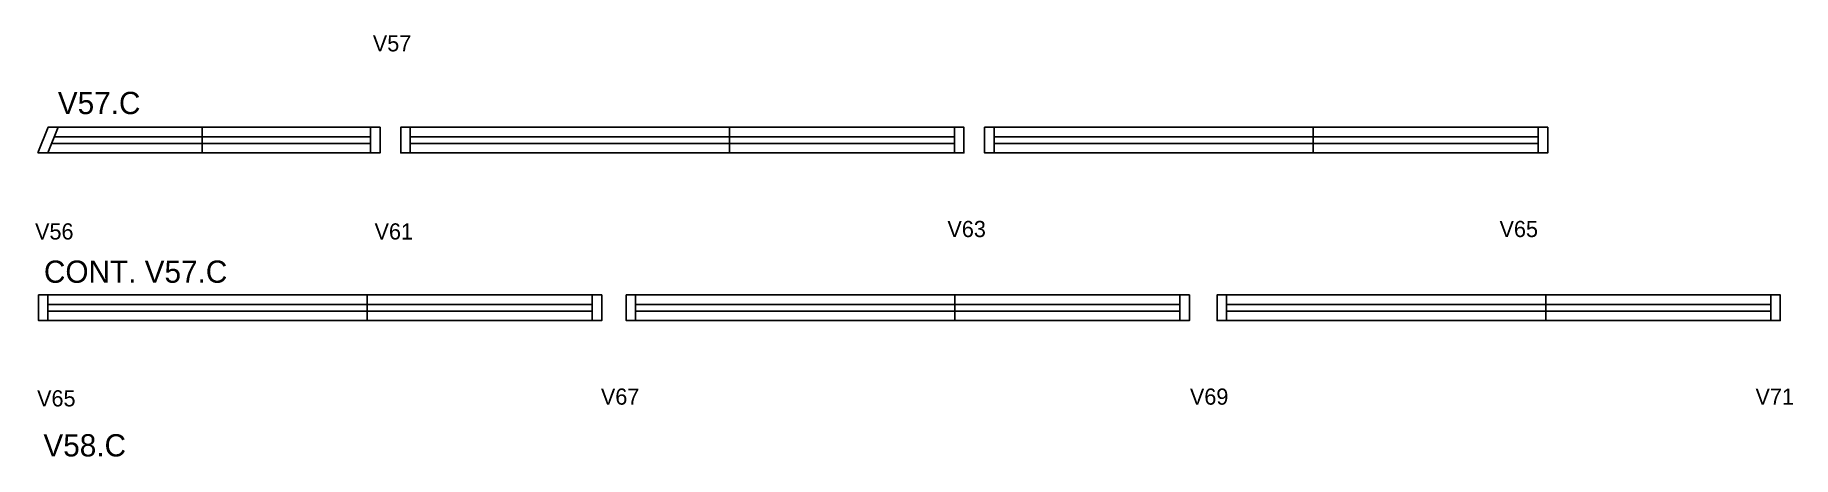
# Model space of a CAD drawing. Header units: metres. Extents: x 4105 to 5409, y 241 to 554.
import ezdxf

# ---------------------------------------------------------------- set-up
doc = ezdxf.new("R2010")
doc.units = ezdxf.units.M
for name, color, linetype in [('5', 7, 'Continuous'), ('NOMENCLATURA', 7, 'Continuous'), ('Painéis', 7, 'Continuous'), ('SARR_2.2x7', 7, 'Continuous')]:
    doc.layers.add(name, color=color, linetype=linetype)

msp = doc.modelspace()

# ---------------------------------------------------------------- linework, layer by layer
at = {"layer": 'Painéis', "color": 7, "lineweight": 25}
msp.add_line((4228.6, 466.4), (4228.6, 485.4), dxfattribs=at)
msp.add_lwpolyline([(4106.6, 466.4), (4114.2, 485.4), (4360.6, 485.4), (4360.6, 466.4), (4106.6, 466.4)], dxfattribs=at)
for points in [[(4620, 466.4), (4376, 466.4), (4376, 485.4), (4620, 485.4)], [(4620, 485.4), (4794, 485.4), (4794, 466.4), (4620, 466.4)], [(5053.3, 466.4), (4809.3, 466.4), (4809.3, 485.4), (5053.3, 485.4)], [(5053.3, 485.4), (5227.3, 485.4), (5227.3, 466.4), (5053.3, 466.4)], [(4351.1, 342.1), (4107.1, 342.1), (4107.1, 361.1), (4351.1, 361.1)], [(4351.1, 361.1), (4525.1, 361.1), (4525.1, 342.1), (4351.1, 342.1)], [(4787.3, 342.1), (4543.3, 342.1), (4543.3, 361.1), (4787.3, 361.1)], [(4787.3, 361.1), (4961.3, 361.1), (4961.3, 342.1), (4787.3, 342.1)], [(5225.9, 342.1), (4981.9, 342.1), (4981.9, 361.1), (5225.9, 361.1)], [(5225.9, 361.1), (5399.9, 361.1), (5399.9, 342.1), (5225.9, 342.1)]]:
    msp.add_lwpolyline(points, close=True, dxfattribs=at)
at = {"layer": 'SARR_2.2x7', "color": 7, "lineweight": 25}
for p, q in [((4114.1, 466.4), (4121.7, 485.4)), ((4353.6, 485.4), (4353.6, 466.4)), ((4383, 485.4), (4383, 466.4)), ((4787, 485.4), (4787, 466.4)), ((4816.3, 485.4), (4816.3, 466.4)), ((5220.3, 485.4), (5220.3, 466.4)), ((4353.6, 473.4), (4116.9, 473.4)), ((4118.9, 478.4), (4353.6, 478.4)), ((4620, 478.4), (4383, 478.4)), ((4383, 473.4), (4620, 473.4)), ((4787, 478.4), (4620, 478.4)), ((4620, 473.4), (4787, 473.4)), ((5053.3, 478.4), (4816.3, 478.4)), ((4816.3, 473.4), (5053.3, 473.4)), ((5220.3, 478.4), (5053.3, 478.4)), ((5053.3, 473.4), (5220.3, 473.4)), ((4114.1, 361.1), (4114.1, 342.1)), ((4351.1, 354.1), (4114.1, 354.1)), ((4518.1, 354.1), (4351.1, 354.1)), ((4518.1, 361.1), (4518.1, 342.1)), ((4550.3, 361.1), (4550.3, 342.1)), ((4787.3, 354.1), (4550.3, 354.1)), ((4954.3, 354.1), (4787.3, 354.1)), ((4954.3, 361.1), (4954.3, 342.1)), ((4988.9, 361.1), (4988.9, 342.1)), ((5225.9, 354.1), (4988.9, 354.1)), ((5392.9, 354.1), (5225.9, 354.1)), ((5392.9, 361.1), (5392.9, 342.1)), ((4114.1, 349.1), (4351.1, 349.1)), ((4351.1, 349.1), (4518.1, 349.1)), ((4550.3, 349.1), (4787.3, 349.1)), ((4787.3, 349.1), (4954.3, 349.1)), ((4988.9, 349.1), (5225.9, 349.1)), ((5225.9, 349.1), (5392.9, 349.1))]:
    msp.add_line(p, q, dxfattribs=at)

# ---------------------------------------------------------------- texts
at = {"layer": '5', "color": 7, "lineweight": 25}
for s, p in [('V57', (4355.2, 541.7)), ('V56', (4104.5, 402.2)), ('V61', (4356.5, 402.2)), ('V63', (4781.7, 404)), ('V65', (5191.5, 404)), ('V65', (4106, 278.4)), ('V67', (4524.5, 279.7)), ('V69', (4961.7, 279.7)), ('V71', (5381.5, 279.7))]:
    msp.add_text(s, height=12, dxfattribs=at).set_placement(p)
at = {"layer": 'NOMENCLATURA', "color": 7, "lineweight": 25}
for s, p in [('V57.C', (4121.4, 495.2)), ('CONT. V57.C', (4111.1, 370.1)), ('V58.C', (4110.7, 241.3))]:
    msp.add_text(s, height=16.5, dxfattribs=at).set_placement(p)

doc.saveas('drawing.dxf')
